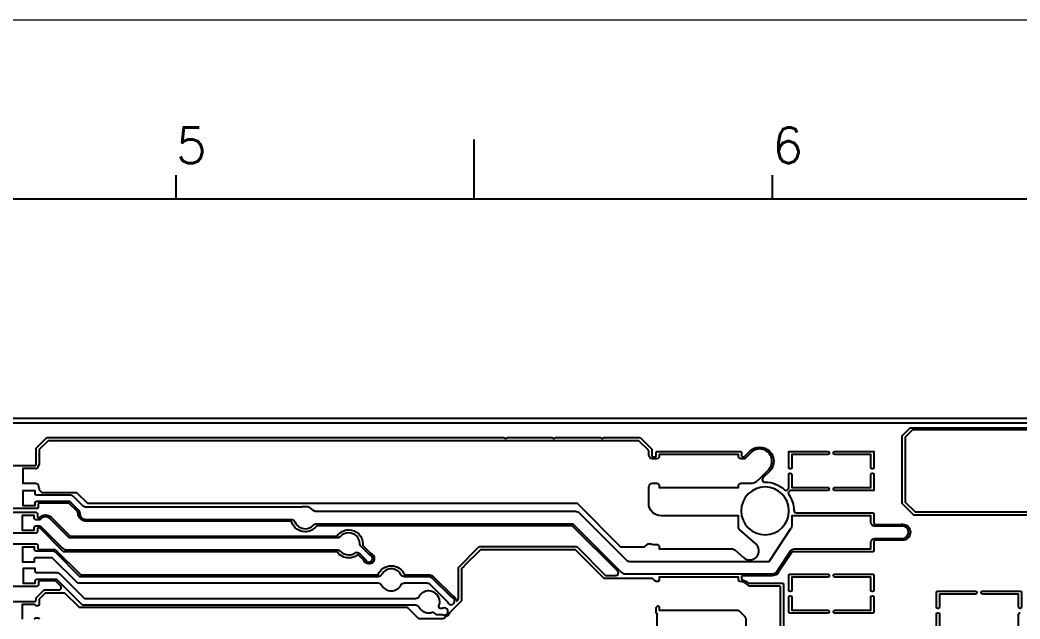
# Model space of a CAD drawing. Header units: millimetres. Extents: x 3227 to 3430, y -37 to 106.
# Drawn here: x 3337.65 to 3379.07, y 81.01 to 105.82 of the extents above; entities that cross this region are included whole.
import ezdxf

# ---------------------------------------------------------------- set-up
doc = ezdxf.new("R2010")
doc.units = ezdxf.units.MM
doc.header["$LTSCALE"] = 23.1
doc.linetypes.add('PHANTOM', pattern=[29.5, 9.5, -1.5, 3, -1.5, 3, -1.5, 9.5])
doc.layers.get('0').update_dxf_attribs({"linetype": 'CONTINUOUS'})
doc.layers.add('0PAPERF', color=2, linetype='PHANTOM', lineweight=0, plot=False)
doc.layers.add('gbr-outline-dxf_layer1', color=2, linetype='CONTINUOUS')
doc.styles.add('SIMPLEX', font='simplex.shx')

msp = doc.modelspace()

# ---------------------------------------------------------------- linework, layer by layer
for p, q in [((3356.465, 98.408), (3356.465, 100.878)), ((3344.115, 98.408), (3344.115, 99.396)), ((3368.815, 98.408), (3368.815, 99.396)), ((3423.649, 98.408), (3232.966, 98.408)), ((3371.261, 83.791), (3371.248, 83.791))]:
    msp.add_line(p, q)
at = {"linetype": 'Continuous'}
for points in [[(3391.397, 89.128), (3374.563, 89.128), (3374.563, 89.128), (3337.635, 89.128), (3337.635, 89.128), (3321.097, 89.128)], [(3391.397, 88.853), (3374.622, 88.853), (3374.317, 88.547), (3374.317, 85.856), (3374.724, 85.449), (3389.742, 85.449), (3399.283, 75.908), (3400.783, 75.908), (3401.276, 75.414)]]:
    msp.add_lwpolyline(points, dxfattribs=at)
for points in [[(3389.689, 85.321), (3374.671, 85.321), (3374.189, 85.803), (3374.189, 88.6), (3374.517, 88.928), (3391.395, 88.928, 0.006698)], [(3337.085, 87.374), (3337.66, 87.374), (3337.66, 87.374), (3338.269, 87.374, 0.414254), (3338.319, 87.424), (3338.319, 88.064, -0.198889), (3338.334, 88.1), (3338.744, 88.511, -0.198808), (3338.78, 88.525), (3357.676, 88.525, 0.156745), (3357.764, 88.497, 0.156751), (3357.851, 88.525), (3359.676, 88.525, 0.156523), (3359.764, 88.497, 0.156531), (3359.851, 88.525), (3361.676, 88.525, 0.156598), (3361.764, 88.497, 0.156606), (3361.851, 88.525), (3363.315, 88.525, -0.198766), (3363.351, 88.511), (3363.804, 88.058, -0.199125), (3363.819, 88.022), (3363.819, 87.777, 0.414106), (3363.869, 87.727), (3363.953, 87.727, 0.414254), (3364.003, 87.777), (3364.003, 87.905, -0.414254), (3364.053, 87.955), (3367.482, 87.955, -0.414257), (3367.532, 87.905), (3367.532, 87.777, 0.414254), (3367.582, 87.727), (3367.619, 87.727, 0.198827), (3367.655, 87.741), (3367.875, 87.961, -0.199005), (3368.288, 88.132, -0.414218), (3368.872, 87.549, -0.198925), (3368.701, 87.136), (3368.424, 86.859, 0.198985), (3368.394, 86.787, 0.414227), (3368.496, 86.685), (3368.497, 86.685, -0.003152), (3368.511, 86.685, -0.188023), (3369.319, 86.37, 0.187572), (3369.388, 86.343, 0.414108), (3369.49, 86.445), (3369.49, 86.99, 0.012355), (3369.49, 86.991, -0.414246), (3369.552, 87.054), (3369.553, 87.054, 0.011506), (3369.554, 87.054, -0.403805), (3369.617, 86.994), (3369.617, 86.458), (3371.105, 86.458, -0.403809), (3371.165, 86.395), (3371.165, 86.395, 0.011595), (3371.165, 86.393, -0.40381), (3371.105, 86.331), (3369.576, 86.331)], [(3369.576, 86.331), (3369.576, 86.331, 0.414233), (3369.474, 86.229, 0.152798), (3369.492, 86.171, -0.147542), (3369.704, 85.515, 0.408337), (3369.806, 85.415), (3372.969, 85.415, -0.414257), (3373.019, 85.365), (3373.019, 84.983, 0.414254), (3373.069, 84.933), (3374.13, 84.933, -0.056296), (3374.203, 84.941, -0.414218), (3374.533, 84.611, -0.208069), (3374.428, 84.37, -0.198868), (3374.195, 84.273), (3374.195, 84.273)], [(3336.964, 84.122), (3338.335, 84.122, -0.414254), (3338.385, 84.072), (3338.385, 83.944, 0.414095), (3338.435, 83.894), (3339.091, 83.894, -0.198867), (3339.126, 83.879), (3340.153, 82.852, 0.198996), (3340.188, 82.838), (3352.482, 82.838, -0.313585), (3353.029, 83.218, -0.313582), (3353.576, 82.838), (3353.576, 82.838), (3354.624, 82.838, -0.198927), (3354.768, 82.778), (3355.574, 81.972, -0.302348), (3355.726, 81.773), (3355.726, 81.773, 0.19903), (3355.745, 81.765, 0.199054), (3355.763, 81.773), (3355.795, 81.805, 0.198959), (3355.81, 81.841), (3355.81, 83.13, -0.198804), (3355.825, 83.166), (3356.655, 83.997, -0.199129), (3356.691, 84.011), (3360.687, 84.011, -0.198766), (3360.722, 83.997), (3361.9, 82.819), (3362.334, 82.819, 0.414073), (3362.436, 82.921, 0.198946), (3362.406, 82.993), (3360.534, 84.865, 0.198814), (3360.498, 84.879), (3350.009, 84.879, 0.123171), (3349.985, 84.874), (3349.905, 84.831, -0.219626), (3349.461, 84.626, -0.324269), (3348.906, 85.028), (3348.906, 85.028, 0.293307), (3348.864, 85.062), (3340.384, 85.062, -0.414221), (3340.054, 85.392), (3340.054, 85.394, 0.098746), (3340.028, 85.461), (3339.687, 85.803, 0.145377), (3339.66, 85.814), (3338.452, 85.814, 0.3821), (3338.408, 85.764), (3338.408, 85.636, -0.414228), (3338.358, 85.586), (3336.886, 85.586, 0.120942)], [(3336.948, 85.432), (3338.32, 85.432, -0.414095), (3338.37, 85.382), (3338.37, 85.253, 0.414254), (3338.42, 85.203), (3338.435, 85.203, 0.213424), (3338.472, 85.22), (3338.472, 85.22, -0.210992), (3338.713, 85.327, -0.199068), (3338.943, 85.231), (3339.709, 84.465, 0.198959), (3339.744, 84.451), (3350.783, 84.451, -0.249679), (3351.268, 84.709, -0.414218), (3351.851, 84.125, -0.018143), (3351.849, 84.083), (3351.849, 84.083, 0.019864), (3351.849, 84.079, 0.173837), (3351.861, 84.047), (3352.173, 83.735, -0.32096), (3352.326, 83.521, -0.414224), (3352.1, 83.295, -0.32), (3351.886, 83.448), (3351.678, 83.656, 0.173501), (3351.646, 83.667, 0.160853), (3351.616, 83.657), (3351.616, 83.657, -0.161103), (3351.268, 83.542, -0.249679), (3350.783, 83.799), (3339.474, 83.799, -0.198804), (3339.439, 83.814), (3338.483, 84.77, -0.011881), (3338.472, 84.781), (3338.472, 84.781, 0.213567), (3338.435, 84.798), (3338.42, 84.798, 0.414081), (3338.37, 84.748), (3338.37, 84.62, -0.414106), (3338.32, 84.57), (3336.948, 84.57, -0.414254)], [(3374.195, 84.273), (3373.069, 84.273, 0.414254), (3373.019, 84.223), (3373.019, 83.841, -0.414081), (3372.969, 83.791), (3371.261, 83.791)], [(3369.151, 79.799), (3369.151, 82.325, 0.414254), (3369.101, 82.375), (3367.851, 82.375), (3367.811, 82.415, 0.188139), (3367.476, 82.57, 0.055529), (3367.468, 82.571, -0.400942), (3367.405, 82.63), (3367.405, 82.748), (3364.13, 82.748), (3364.13, 82.639, 0.017681), (3364.13, 82.637, -0.406183), (3364.067, 82.571), (3363.994, 82.571, -0.190645), (3363.949, 82.589), (3363.861, 82.676, 0.198741), (3363.826, 82.691), (3361.847, 82.691), (3360.669, 83.868, 0.198729), (3360.634, 83.883), (3357.33, 83.883), (3357.33, 83.883), (3356.744, 83.883, 0.198804), (3356.709, 83.869), (3356.053, 83.213), (3356.028, 83.188), (3355.953, 83.113, 0.198814), (3355.938, 83.077), (3355.938, 81.787, -0.198804), (3355.923, 81.752), (3355.446, 81.274, -0.286426), (3355.277, 81.105), (3355.214, 81.042, -0.198741), (3355.179, 81.028), (3354.188, 81.028, -0.199258), (3354.153, 81.042), (3354.06, 81.136), (3354.059, 81.136), (3354.059, 81.136), (3354.059, 81.136, -0.199322), (3354.052, 81.139), (3353.722, 81.47, 0.198826), (3353.686, 81.484), (3340.138, 81.484, -0.198804), (3340.103, 81.499), (3339.513, 82.088), (3338.713, 82.088, 0.198804), (3338.678, 82.073), (3338.46, 81.856, 0.198964), (3338.446, 81.821), (3338.446, 81.624, -0.403649), (3338.384, 81.563), (3338.371, 81.563, 0.045911), (3338.326, 81.559, -0.283356), (3338.278, 81.592, 0.219978), (3338.255, 81.613), (3338.255, 81.617), (3337.748, 81.617), (3337.748, 81.009)], [(3371.248, 83.791), (3369.66, 83.791, 0.250512), (3369.618, 83.769), (3369.072, 82.951, -0.250204), (3368.798, 82.804), (3368.798, 82.804)], [(3337.062, 81.744), (3338.268, 81.744, 0.414254), (3338.318, 81.794), (3338.318, 81.874, -0.198804), (3338.332, 81.909), (3338.625, 82.201, -0.198854), (3338.66, 82.216), (3339.259, 82.216, 0.414162), (3339.361, 82.318, 0.198981), (3339.331, 82.39), (3339.127, 82.595), (3338.461, 82.595, 0.414253), (3338.411, 82.545), (3338.411, 82.417, -0.414254), (3338.361, 82.367), (3336.989, 82.367, -0.414254)], [(3368.798, 82.804), (3367.582, 82.804, 0.414254), (3367.532, 82.754), (3367.532, 82.681, 0.351249), (3367.572, 82.633), (3367.572, 82.632, -0.124574), (3367.828, 82.503), (3369.229, 82.503, -0.414099), (3369.279, 82.453), (3369.279, 79.75, 0.414254), (3369.329, 79.7), (3369.44, 79.7, 0.414254), (3369.49, 79.75), (3369.49, 80.285, -0.414254), (3369.54, 80.335), (3371.248, 80.335), (3371.261, 80.335), (3372.969, 80.335, -0.414257), (3373.019, 80.285), (3373.019, 78.761, -0.414081), (3372.969, 78.711), (3371.969, 78.711, 0.414095), (3371.919, 78.661), (3371.919, 78.445)], [(3364.039, 80.353), (3364.039, 81.233, 0.414366), (3364.021, 81.251, -0.414313), (3364.003, 81.269), (3364.003, 81.493), (3364.065, 81.555), (3364.067, 81.555, -0.402864), (3364.13, 81.489), (3364.13, 81.378), (3367.383, 81.378, 0.015329), (3367.385, 81.378, -0.195412), (3367.429, 81.36), (3367.667, 81.122, -0.181974), (3367.71, 81.016), (3367.71, 80.308, -0.190753)], [(3379.154, 80.446, 0.414157), (3379.052, 80.549), (3377.523, 80.549, -0.403809), (3377.463, 80.611), (3377.463, 80.612, 0.011595), (3377.463, 80.613, -0.407832), (3377.524, 80.676), (3379.011, 80.676), (3379.011, 81.208, 0.012355), (3379.011, 81.209, -0.414246), (3379.074, 81.272)], [(3338.255, 81.012, 0.230906), (3338.277, 81.036, -0.325662), (3338.317, 81.067, 0.009212), (3338.318, 81.067, -0.072358), (3338.33, 81.065, 0.118995), (3338.348, 81.064, 0.024118), (3338.371, 81.063), (3338.387, 81.063, -0.343273), (3338.446, 81.014, 0.363258)]]:
    msp.add_lwpolyline(points, format="xyb", dxfattribs=at)
for points in [[(3367.622, 83.556, 1), (3368.122, 84.131), (3367.463, 84.703), (3367.463, 84.704, -0.217308), (3367.405, 84.829, 0.011439), (3367.405, 84.83), (3367.405, 85.288), (3364.211, 85.288, 0.011488), (3364.209, 85.288, -0.198912), (3363.852, 85.436), (3363.852, 85.436), (3363.839, 85.449), (3363.839, 85.449, -0.198914), (3363.691, 85.807, 0.011439), (3363.69, 85.808), (3363.69, 86.473, -0.40705), (3363.856, 86.635, 0.014883), (3363.858, 86.635), (3364.015, 86.635, -0.408153), (3364.13, 86.522), (3364.13, 86.458), (3367.405, 86.458), (3367.405, 86.519, -0.414177), (3367.521, 86.635, 0.01141), (3367.522, 86.635), (3367.882, 86.635, 0.189767), (3368.228, 86.771, 0.008974), (3368.241, 86.784), (3368.647, 87.19, 1), (3367.929, 87.908), (3367.672, 87.651), (3367.521, 87.651, -0.414172), (3367.405, 87.767, 0.011424), (3367.405, 87.768), (3367.405, 87.828), (3364.13, 87.828), (3364.13, 87.763, -0.405665), (3364.015, 87.651, 0.011454), (3364.013, 87.651), (3363.853, 87.651, -0.40409), (3363.69, 87.814), (3363.69, 87.969, 0.198889), (3363.676, 88.005), (3363.298, 88.383, 0.198996), (3363.262, 88.397), (3347.594, 88.397), (3347.594, 88.397), (3338.833, 88.397, 0.198766), (3338.798, 88.383), (3338.462, 88.047, 0.198847), (3338.447, 88.011), (3338.447, 87.445, -0.040096), (3338.375, 87.269, -0.216616), (3338.309, 87.238, 0.009907), (3338.307, 87.238, -0.07713), (3338.281, 87.243), (3338.281, 87.247), (3337.774, 87.247), (3337.774, 86.639), (3338.276, 86.639, 0.102136), (3338.291, 86.639, -0.056669), (3338.31, 86.642, 0.009653), (3338.311, 86.642, -0.251232), (3338.379, 86.605, 0.058567), (3338.384, 86.598, -0.089335), (3338.447, 86.407), (3338.447, 86.407), (3338.447, 86.368), (3338.559, 86.256), (3339.976, 86.256, -0.198889), (3340.012, 86.241), (3340.432, 85.821, 0.198826), (3340.467, 85.806), (3347.581, 85.806), (3347.581, 85.806), (3360.723, 85.806), (3362.529, 84.001), (3363.512, 84.001), (3363.544, 84.033, 0.147377), (3363.56, 84.045, -0.023864), (3363.572, 84.061), (3363.594, 84.083, -0.178415), (3363.733, 84.135, 0.010926), (3363.734, 84.135, -0.055503), (3363.781, 84.13, 0.093605), (3363.966, 84.095), (3364.05, 84.095, -0.277715), (3364.13, 84.014), (3364.13, 83.918), (3367.141, 83.918, 0.014836), (3367.143, 83.918, -0.180684), (3367.252, 83.877, 0.02109), (3367.254, 83.876)], [(3369.549, 87.232, -0.394348), (3369.49, 87.293), (3369.49, 87.955), (3371.104, 87.955, -0.401457), (3371.165, 87.894), (3371.165, 87.891), (3371.165, 87.89, -0.414246), (3371.103, 87.828, 0.015339), (3371.101, 87.828), (3369.617, 87.828), (3369.617, 87.295), (3369.617, 87.294, -0.398395), (3369.558, 87.232)], [(3372.955, 87.232), (3372.954, 87.232, -0.414246), (3372.892, 87.294), (3372.892, 87.295), (3372.892, 87.828), (3371.407, 87.828), (3371.406, 87.828, -0.40381), (3371.343, 87.888), (3371.343, 87.894, -0.407833), (3371.406, 87.955, 0.012344), (3371.407, 87.955), (3373.019, 87.955), (3373.019, 87.296, 0.011984), (3373.019, 87.294, -0.407325), (3372.958, 87.232)], [(3371.407, 86.331), (3371.406, 86.331, -0.414246), (3371.343, 86.393), (3371.343, 86.394, 0.011595), (3371.343, 86.395, -0.398611), (3371.402, 86.458), (3372.892, 86.458), (3372.892, 86.989, 0.015314), (3372.892, 86.991, -0.400942), (3372.952, 87.054), (3372.959, 87.054, -0.396934), (3373.019, 86.993), (3373.019, 86.331)], [(3362.731, 82.88), (3368.798, 82.88, 0.201886), (3368.979, 82.956, 0.04637), (3369.009, 82.993), (3369.58, 83.848, -0.246121), (3369.714, 83.918), (3369.715, 83.918), (3372.892, 83.918), (3372.892, 84.191, -0.405965), (3373.054, 84.349, 0.015339), (3373.056, 84.349), (3374.192, 84.349, 0.198562), (3374.372, 84.421), (3374.38, 84.429, 0.770077), (3374.14, 84.857), (3373.049, 84.857, -0.394727), (3372.892, 85.014), (3372.892, 85.288), (3369.617, 85.288), (3369.617, 84.868, -0.083278), (3369.587, 84.769, 0.032552), (3369.567, 84.742), (3368.662, 83.388), (3362.907, 83.388, 0.014804), (3362.905, 83.388, -0.198912), (3362.788, 83.437, 0.012942), (3362.786, 83.438), (3360.838, 85.386, 0.203277), (3360.656, 85.463), (3349.915, 85.463, -0.198559), (3349.801, 85.513, 0.213658), (3349.461, 85.666, 0.079341), (3349.319, 85.643, 0.040942), (3349.277, 85.646), (3340.384, 85.646, 0.005747), (3340.379, 85.646, 0.013208), (3340.377, 85.646, -0.193241), (3340.265, 85.691), (3339.852, 86.105, 0.20509), (3339.76, 86.144), (3338.342, 86.144, -0.39744), (3338.281, 86.204), (3338.281, 86.321), (3337.774, 86.321), (3337.774, 85.713), (3338.281, 85.713), (3338.281, 85.829, -0.407839), (3338.343, 85.89), (3338.344, 85.89), (3339.707, 85.89), (3340.087, 85.51, -0.115258), (3340.13, 85.4, 0.422736), (3340.384, 85.138), (3348.891, 85.138, -0.298804), (3349.038, 85.037, 0.011802), (3349.039, 85.036, 0.304083), (3349.461, 84.753, 0.210709), (3349.798, 84.901), (3349.798, 84.902, -0.211208), (3349.919, 84.955, 0.012344), (3349.92, 84.955), (3360.55, 84.955), (3362.548, 82.957, 0.203277)], [(3352.1, 83.371, 0.414224), (3352.25, 83.521, 0.350531), (3352.133, 83.668), (3351.772, 84.028, 0.0121), (3351.771, 84.029, -0.19099), (3351.724, 84.139, 0.011738), (3351.724, 84.141, 0.40433), (3351.268, 84.582, 0.213263), (3350.928, 84.43), (3350.927, 84.429, -0.213494), (3350.806, 84.375, 0.013901), (3350.804, 84.375), (3339.692, 84.375), (3338.89, 85.177, 0.368392), (3338.567, 85.203, 0.215716), (3338.54, 85.187, -0.191088), (3338.457, 85.128), (3338.308, 85.128, 0.017789), (3338.306, 85.128, -0.414246), (3338.243, 85.19), (3338.243, 85.191), (3338.243, 85.305), (3337.737, 85.305), (3337.737, 84.697), (3338.243, 84.697), (3338.243, 84.814, -0.400942), (3338.306, 84.874), (3338.307, 84.874), (3338.464, 84.874, -0.187103), (3338.505, 84.855, 0.08365), (3338.515, 84.848, 0.032425), (3338.536, 84.824), (3339.409, 83.951, 0.203229), (3339.589, 83.875), (3350.809, 83.875, -0.208691), (3350.927, 83.821), (3350.928, 83.82, 0.212997), (3351.268, 83.669, 0.146248), (3351.518, 83.744, -0.140249), (3351.604, 83.769, 0.010258), (3351.605, 83.769, -0.198893), (3351.72, 83.721, 0.016076), (3351.722, 83.72), (3351.953, 83.488, 0.349392)], [(3355.501, 81.608, 0.414224), (3355.651, 81.758, 0.349835), (3355.534, 81.905), (3354.714, 82.724, 0.207883), (3354.62, 82.762), (3353.579, 82.762, 0.017773), (3353.576, 82.762, -0.277852), (3353.433, 82.848, 0.017267), (3353.431, 82.85, 0.276396), (3353.029, 83.091, 0.277234), (3352.626, 82.849, 0.009204), (3352.626, 82.848, -0.277839), (3352.482, 82.762, 0.01233), (3352.48, 82.762), (3340.136, 82.762), (3339.119, 83.779, 0.20509), (3339.027, 83.818), (3338.318, 83.818, -0.403482), (3338.258, 83.881, 0.012344), (3338.258, 83.882), (3338.258, 83.995), (3337.752, 83.995), (3337.752, 83.387), (3338.258, 83.387), (3338.258, 83.499, 0.015314), (3338.258, 83.502, -0.414246), (3338.321, 83.564), (3338.322, 83.564), (3338.975, 83.564), (3339.992, 82.547, 0.20509), (3340.084, 82.508), (3352.481, 82.508), (3352.482, 82.508, -0.277846), (3352.626, 82.421, 0.010733), (3352.626, 82.42, 0.277064), (3353.029, 82.178, 0.278557), (3353.433, 82.422, -0.275759), (3353.576, 82.508), (3353.577, 82.508), (3354.508, 82.508, -0.193163), (3354.619, 82.46, 0.011929), (3354.621, 82.459), (3355.354, 81.725, 0.350081)], [(3355.226, 81.175, 0.414224), (3355.376, 81.325, 0.414224), (3355.226, 81.475, 0.141477), (3355.146, 81.452), (3355.051, 81.452, -0.396002), (3354.991, 81.514, 0.009497), (3354.991, 81.515, -0.104908), (3354.997, 81.54, 0.013965), (3354.997, 81.542, 0.10378), (3355.036, 81.725, 0.414201), (3354.579, 82.182, 0.277466), (3354.176, 81.939), (3354.176, 81.939, -0.27189), (3354.036, 81.852), (3340.335, 81.852), (3339.3, 82.887, 0.204091), (3339.208, 82.925), (3338.349, 82.925, 0.017789), (3338.347, 82.925, -0.414246), (3338.284, 82.987, 0.015339), (3338.284, 82.989), (3338.284, 83.102), (3337.778, 83.102), (3337.778, 82.494), (3338.284, 82.494), (3338.284, 82.61, -0.400948), (3338.345, 82.671), (3339.158, 82.671), (3340.193, 81.635, 0.204091), (3340.285, 81.598), (3354.031, 81.598, 0.012355), (3354.032, 81.598, -0.273127), (3354.175, 81.514, 0.279545), (3354.579, 81.269, 0.074709), (3354.714, 81.289, -0.066119), (3354.743, 81.293, 0.009863), (3354.744, 81.293, -0.196877), (3354.823, 81.261), (3354.848, 81.235, 0.204082), (3354.941, 81.198), (3355.146, 81.198, 0.140988)], [(3369.551, 82.152, -0.400943), (3369.49, 82.213), (3369.49, 82.825, -0.414105), (3369.54, 82.875), (3371.101, 82.875, 0.015314), (3371.103, 82.875, -0.414246), (3371.165, 82.812, 0.012247), (3371.165, 82.811), (3371.165, 82.808, -0.403678), (3371.103, 82.748, 0.012344), (3371.101, 82.748), (3369.617, 82.748), (3369.617, 82.216, 0.012355), (3369.617, 82.214, -0.403485), (3369.557, 82.152)], [(3372.951, 82.152, -0.38521), (3372.892, 82.211), (3372.892, 82.748), (3371.404, 82.748, -0.407833), (3371.343, 82.81), (3371.343, 82.811, 0.011623), (3371.343, 82.812, -0.414246), (3371.406, 82.875), (3371.407, 82.875), (3372.969, 82.875, -0.414106), (3373.019, 82.825), (3373.019, 82.213, -0.400948), (3372.958, 82.152)], [(3375.669, 81.449, -0.397116), (3375.609, 81.511), (3375.609, 82.123, -0.414257), (3375.659, 82.173), (3377.225, 82.173, -0.390026), (3377.285, 82.113), (3377.285, 82.106, -0.403482), (3377.222, 82.046, 0.012344), (3377.221, 82.046), (3375.736, 82.046), (3375.736, 81.514, 0.012355), (3375.736, 81.512, -0.400687), (3375.677, 81.449)], [(3379.071, 81.449, -0.394348), (3379.011, 81.511), (3379.011, 82.046), (3377.524, 82.046, -0.401457), (3377.463, 82.107), (3377.463, 82.109, 0.008664), (3377.463, 82.11, -0.414246), (3377.525, 82.173), (3377.526, 82.173), (3379.088, 82.173, -0.414081), (3379.138, 82.123), (3379.138, 81.514, 0.015314), (3379.138, 81.512, -0.398392), (3379.079, 81.449)], [(3369.54, 81.251, -0.414105), (3369.49, 81.301), (3369.49, 81.914, -0.400949), (3369.552, 81.974, 0.015309), (3369.554, 81.974), (3369.556, 81.974, -0.401395), (3369.617, 81.913), (3369.617, 81.378), (3371.104, 81.378, -0.397445), (3371.165, 81.318), (3371.165, 81.312, -0.401457), (3371.104, 81.251)], [(3371.407, 81.251, 0.012355), (3371.406, 81.251, -0.414246), (3371.343, 81.313, 0.016782), (3371.343, 81.316, -0.41252), (3371.406, 81.378, 0.012344), (3371.407, 81.378), (3372.892, 81.378), (3372.892, 81.913, -0.407833), (3372.954, 81.974), (3372.955, 81.974, 0.011551), (3372.956, 81.974, -0.414246), (3373.019, 81.911, 0.012344), (3373.019, 81.91), (3373.019, 81.301, -0.414253), (3372.969, 81.251)], [(3375.659, 80.549, -0.414254), (3375.609, 80.599), (3375.609, 81.208, 0.012355), (3375.609, 81.209, -0.407832), (3375.67, 81.272), (3375.673, 81.272), (3375.674, 81.272, -0.407832), (3375.736, 81.211), (3375.736, 80.676), (3377.225, 80.676, -0.38524), (3377.285, 80.616), (3377.285, 80.608, -0.400688), (3377.222, 80.549), (3377.221, 80.549)]]:
    msp.add_lwpolyline(points, format="xyb", close=True, dxfattribs=at)
at = {"layer": '0PAPERF'}
msp.add_line((3429.875, 105.821), (3227.284, 105.821), dxfattribs=at)
at = {"layer": 'gbr-outline-dxf_layer1', "linetype": 'Continuous'}
msp.add_lwpolyline([(3391.394, 54.854), (3321.135, 54.854, -0.198916), (3320.428, 55.147), (3308.586, 66.988, 0.198918), (3308.233, 67.135), (3300.202, 67.135, -0.414216), (3299.702, 67.635), (3299.702, 76.635, -0.414362), (3300.202, 77.135), (3308.282, 77.135, 0.19873), (3308.636, 77.281), (3320.39, 89.035, -0.198916), (3321.097, 89.328), (3391.397, 89.328, -0.198917)], format="xyb", dxfattribs=at)
at = {"layer": 'gbr-outline-dxf_layer1'}
msp.add_lwpolyline([(3368.511, 84.502, 1), (3368.511, 86.482, 1)], format="xyb", close=True, dxfattribs=at)

# ---------------------------------------------------------------- texts
at = {"style": 'SIMPLEX'}
for s, p in [('5', (3344.115, 99.89)), ('6', (3368.815, 99.89))]:
    msp.add_text(s, height=1.482, dxfattribs=at).set_placement(p)

doc.saveas('drawing.dxf')
